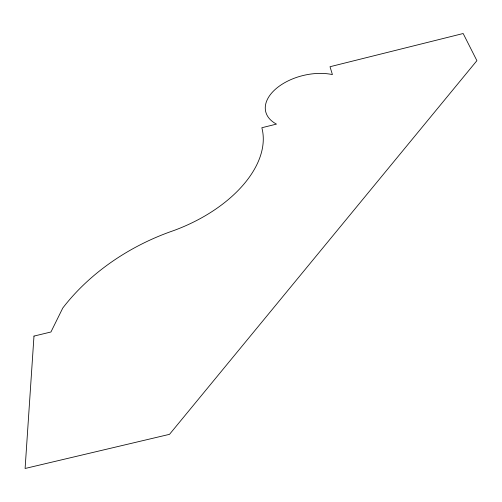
<?xml version="1.0" encoding="UTF-8"?>
<svg xmlns="http://www.w3.org/2000/svg" width="502" height="502" viewBox="0 0 502 502"><rect width="100%" height="100%" fill="white"/><g stroke="black" fill="none" stroke-linecap="round" stroke-linejoin="round"><path stroke-width="0.75" d="M33.985 336.089L25.1 468.479L169.519 434.33L476.9 60.667L463.17 33.521L330.015 66.722L332.412 74.585A45.067 26.411 -13.5 0 0 275.479 89.187A45.067 26.411 -13.5 0 0 276.476 124.107L261.843 127.734A118.736 70.38 -19.9 0 1 173.353 230.7A188.106 138.602 -22.8 0 0 62.769 308.04L50.94 331.991L33.985 336.089"/></g></svg>
